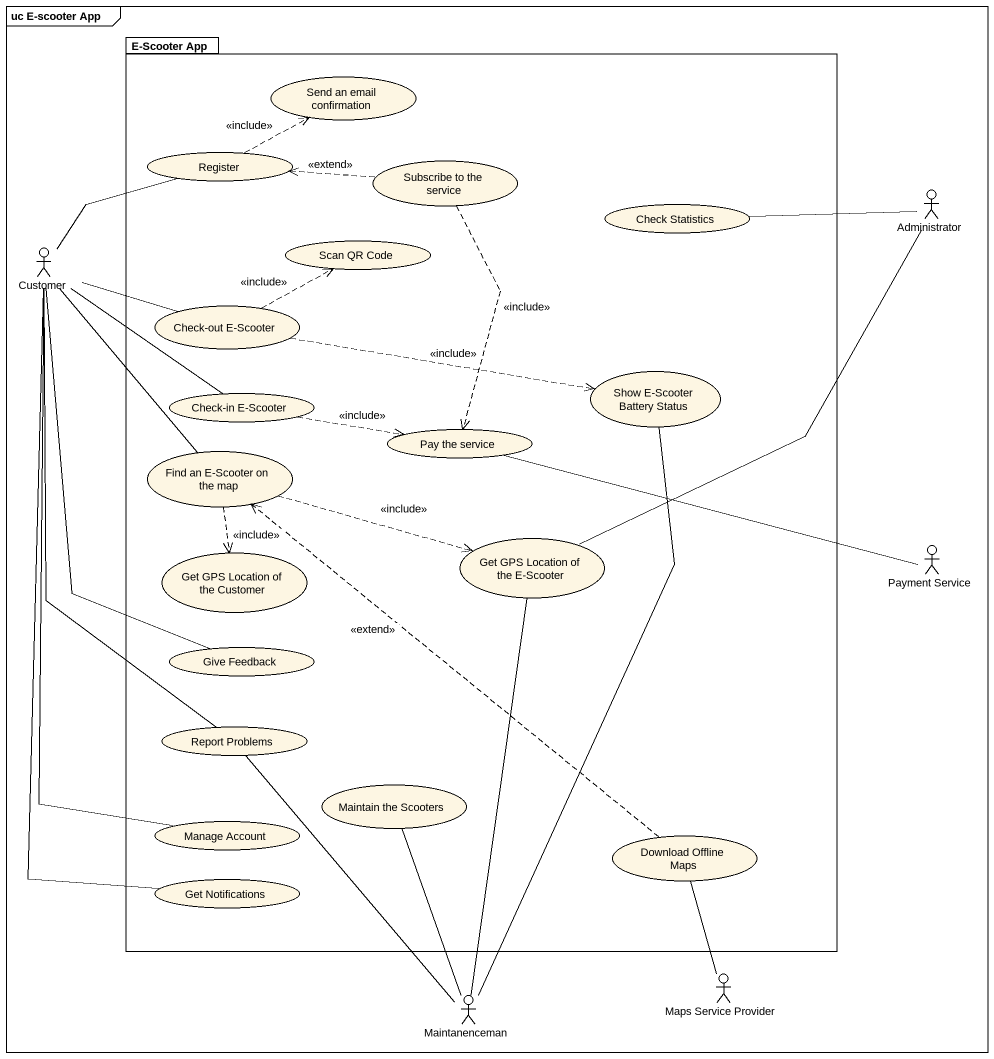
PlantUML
@startuml
mainframe uc E-scooter App
package "E-Scooter App" as E_Scooter_App {
  usecase "Send an email confirmation" as Send_an_email_confirmation
  usecase Register
  usecase "Subscribe to the service" as Subscribe_to_the_service
  usecase "Check Statistics" as Check_Statistics
  usecase "Scan QR Code" as Scan_QR_Code
  usecase "Check-out E-Scooter" as Check_out_E_Scooter
  usecase "Check-in E-Scooter" as Check_in_E_Scooter
  usecase "Show E-Scooter Battery Status" as Show_E_Scooter_Battery
  usecase "Find an E-Scooter on the map" as Find_an_E_Scooter_on_the_map
  usecase "Pay the service" as Pay_the_service
  usecase "Get GPS Location of the E-Scooter" as Get_GPS_Location_of_the_E
  usecase "Get GPS Location of the Customer" as Get_GPS_Location_of_the
  usecase "Give Feedback" as Give_Feedback
  usecase "Report Problems" as Report_Problems
  usecase "Manage Account" as Manage_Account
  usecase "Maintain the Scooters" as Maintain_the_Scooters
  usecase "Download Offline Maps" as Download_Offline_Maps
  usecase "Get Notifications" as Get_Notifications
}
actor Administrator
actor Customer
actor "Payment Service" as Payment_Service
actor Maintanenceman
actor "Maps Service Provider" as Maps_Service_Provider
Register .right.> Send_an_email_confirmation : <<include>>
Subscribe_to_the_service .left.> Register : <<extend>>
Subscribe_to_the_service ..> Pay_the_service : <<include>>
Administrator -left- Check_Statistics
Administrator -- Get_GPS_Location_of_the_E
Customer -right- Register
Customer -right- Check_out_E_Scooter
Customer -- Check_in_E_Scooter
Customer -- Find_an_E_Scooter_on_the_map
Customer -- Give_Feedback
Customer -- Report_Problems
Customer -- Manage_Account
Check_out_E_Scooter .right.> Scan_QR_Code : <<include>>
Check_out_E_Scooter .right.> Show_E_Scooter_Battery : <<include>>
Check_in_E_Scooter .right.> Pay_the_service : <<include>>
Show_E_Scooter_Battery -- Maintanenceman
Find_an_E_Scooter_on_the_map .right.> Get_GPS_Location_of_the_E : <<include>>
Find_an_E_Scooter_on_the_map ..> Get_GPS_Location_of_the : <<include>>
Pay_the_service -right- Payment_Service
Report_Problems -- Maintanenceman
Maintain_the_Scooters -- Maintanenceman
Download_Offline_Maps .up.> Find_an_E_Scooter_on_the_map : <<extend>>
Get_Notifications -up- Customer
Maintanenceman -up- Get_GPS_Location_of_the_E
Maps_Service_Provider -up- Download_Offline_Maps
@enduml
